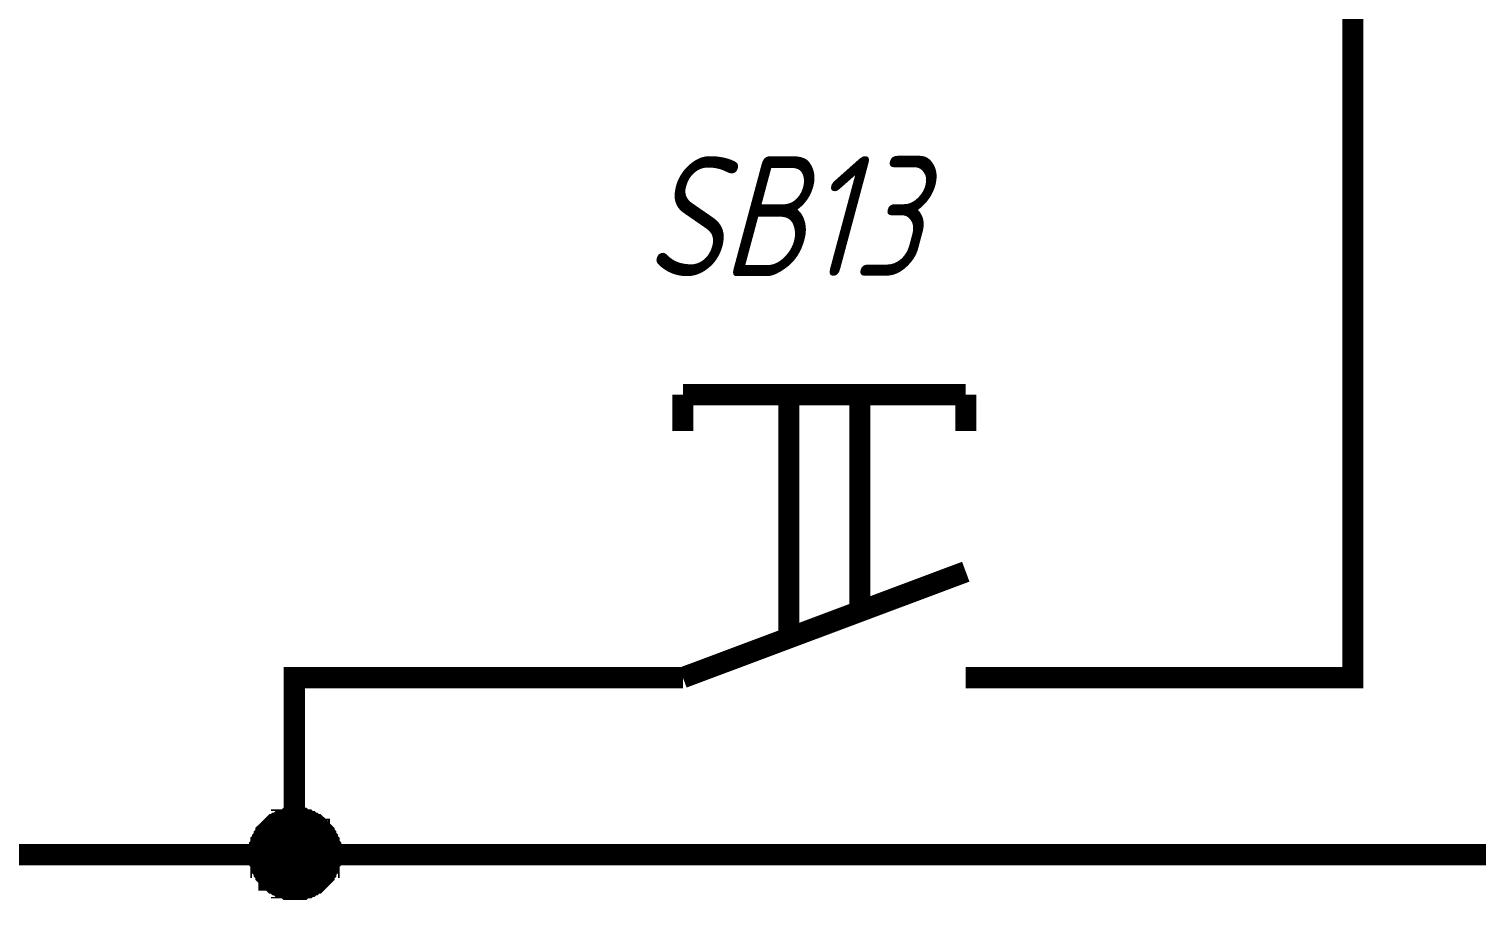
# Model space of a CAD drawing. Header units: millimetres. Extents: x 0 to 841, y 0 to 594.
# Drawn here: x 388.74 to 409.25, y 29.86 to 42.21 of the extents above; entities that cross this region are included whole.
import ezdxf

# ---------------------------------------------------------------- set-up
doc = ezdxf.new("R2010")
doc.units = ezdxf.units.MM
doc.layers.add('Sheet', color=255, linetype='Continuous')
doc.styles.get("Standard").update_dxf_attribs({"font": '', "oblique": 15})
doc.styles.get('Standard').set_extended_font_data('GOST type A')

msp = doc.modelspace()

# ---------------------------------------------------------------- linework, layer by layer
at = {"layer": 'Sheet', "color": 18, "true_color": 0x000000, "const_width": 0.3}
for points in [[(527.507, 338.974), (545.001, 338.974), (545.001, 30.506), (392.5, 30.506)], [(405.021, 33.015), (407.508, 33.015), (407.508, 33.015), (407.508, 45.513)], [(398.01, 37.024), (402.02, 37.024)], [(398.01, 37.024), (398.01, 36.509)], [(399.511, 33.508), (399.511, 37.024)], [(400.519, 37.024), (400.519, 34.023)], [(402.02, 37.024), (402.02, 36.509)], [(398.01, 33.015), (402.02, 34.516)], [(395.008, 33.015), (392.5, 33.015), (392.5, 30.506), (372.518, 30.506), (352.515, 30.506), (352.515, 33.015), (355.001, 33.015)], [(397.517, 33.015), (395.008, 33.015)], [(397.517, 33.015), (398.01, 33.015)], [(402.512, 33.015), (402.02, 33.015)], [(402.512, 33.015), (405.021, 33.015)], [(392.007, 30.506), (392.007, 30.529), (392.007, 30.551), (392.007, 30.596), (392.007, 30.618), (392.029, 30.641), (392.029, 30.663), (392.029, 30.686), (392.052, 30.708), (392.052, 30.73), (392.074, 30.753), (392.074, 30.775), (392.096, 30.798), (392.096, 30.82), (392.119, 30.842), (392.141, 30.865), (392.141, 30.865), (392.164, 30.887), (392.186, 30.91), (392.208, 30.932), (392.231, 30.932), (392.253, 30.954), (392.276, 30.954), (392.298, 30.977), (392.32, 30.977), (392.32, 30.999), (392.365, 30.999), (392.388, 30.999), (392.41, 31.021), (392.432, 31.021), (392.455, 31.021), (392.477, 31.021), (392.5, 31.021)], [(392.007, 30.506), (392.007, 30.529), (392.007, 30.551), (392.007, 30.596), (392.007, 30.618), (392.029, 30.641), (392.029, 30.663), (392.029, 30.686), (392.052, 30.708), (392.052, 30.73), (392.074, 30.753), (392.074, 30.775), (392.096, 30.798), (392.096, 30.82), (392.119, 30.842), (392.141, 30.865), (392.141, 30.865), (392.164, 30.887), (392.186, 30.91), (392.208, 30.932), (392.231, 30.932), (392.253, 30.954), (392.276, 30.954), (392.298, 30.977), (392.32, 30.977), (392.32, 30.999), (392.365, 30.999), (392.388, 30.999), (392.41, 31.021), (392.432, 31.021), (392.455, 31.021), (392.477, 31.021), (392.5, 31.021)], [(392.007, 30.506), (392.007, 30.529), (392.007, 30.551), (392.007, 30.596), (392.007, 30.618), (392.029, 30.641), (392.029, 30.663), (392.029, 30.686), (392.052, 30.708), (392.052, 30.73), (392.074, 30.753), (392.074, 30.775), (392.096, 30.798), (392.096, 30.82), (392.119, 30.842), (392.141, 30.865), (392.141, 30.865), (392.164, 30.887), (392.186, 30.91), (392.208, 30.932), (392.231, 30.932), (392.253, 30.954), (392.276, 30.954), (392.298, 30.977), (392.32, 30.977), (392.32, 30.999), (392.365, 30.999), (392.388, 30.999), (392.41, 31.021), (392.432, 31.021), (392.455, 31.021), (392.477, 31.021), (392.5, 31.021)], [(392.007, 30.506), (392.007, 30.529), (392.007, 30.551), (392.007, 30.596), (392.007, 30.618), (392.029, 30.641), (392.029, 30.663), (392.029, 30.686), (392.052, 30.708), (392.052, 30.73), (392.074, 30.753), (392.074, 30.775), (392.096, 30.798), (392.096, 30.82), (392.119, 30.842), (392.141, 30.865), (392.141, 30.865), (392.164, 30.887), (392.186, 30.91), (392.208, 30.932), (392.231, 30.932), (392.253, 30.954), (392.276, 30.954), (392.298, 30.977), (392.32, 30.977), (392.32, 30.999), (392.365, 30.999), (392.388, 30.999), (392.41, 31.021), (392.432, 31.021), (392.455, 31.021), (392.477, 31.021), (392.5, 31.021)], [(392.007, 30.506), (392.007, 30.529), (392.007, 30.551), (392.007, 30.596), (392.007, 30.618), (392.029, 30.641), (392.029, 30.663), (392.029, 30.686), (392.052, 30.708), (392.052, 30.73), (392.074, 30.753), (392.074, 30.775), (392.096, 30.798), (392.096, 30.82), (392.119, 30.842), (392.141, 30.865), (392.141, 30.865), (392.164, 30.887), (392.186, 30.91), (392.208, 30.932), (392.231, 30.932), (392.253, 30.954), (392.276, 30.954), (392.298, 30.977), (392.32, 30.977), (392.32, 30.999), (392.365, 30.999), (392.388, 30.999), (392.41, 31.021), (392.432, 31.021), (392.455, 31.021), (392.477, 31.021), (392.5, 31.021)], [(392.007, 30.506), (392.007, 30.529), (392.007, 30.551), (392.007, 30.596), (392.007, 30.618), (392.029, 30.641), (392.029, 30.663), (392.029, 30.686), (392.052, 30.708), (392.052, 30.73), (392.074, 30.753), (392.074, 30.775), (392.096, 30.798), (392.096, 30.82), (392.119, 30.842), (392.141, 30.865), (392.141, 30.865), (392.164, 30.887), (392.186, 30.91), (392.208, 30.932), (392.231, 30.932), (392.253, 30.954), (392.276, 30.954), (392.298, 30.977), (392.32, 30.977), (392.32, 30.999), (392.365, 30.999), (392.388, 30.999), (392.41, 31.021), (392.432, 31.021), (392.455, 31.021), (392.477, 31.021), (392.5, 31.021)], [(392.007, 30.506), (392.007, 30.529), (392.007, 30.551), (392.007, 30.596), (392.007, 30.618), (392.029, 30.641), (392.029, 30.663), (392.029, 30.686), (392.052, 30.708), (392.052, 30.73), (392.074, 30.753), (392.074, 30.775), (392.096, 30.798), (392.096, 30.82), (392.119, 30.842), (392.141, 30.865), (392.141, 30.865), (392.164, 30.887), (392.186, 30.91), (392.208, 30.932), (392.231, 30.932), (392.253, 30.954), (392.276, 30.954), (392.298, 30.977), (392.32, 30.977), (392.32, 30.999), (392.365, 30.999), (392.388, 30.999), (392.41, 31.021), (392.432, 31.021), (392.455, 31.021), (392.477, 31.021), (392.5, 31.021)], [(392.007, 30.506), (392.007, 30.529), (392.007, 30.551), (392.007, 30.596), (392.007, 30.618), (392.029, 30.641), (392.029, 30.663), (392.029, 30.686), (392.052, 30.708), (392.052, 30.73), (392.074, 30.753), (392.074, 30.775), (392.096, 30.798), (392.096, 30.82), (392.119, 30.842), (392.141, 30.865), (392.141, 30.865), (392.164, 30.887), (392.186, 30.91), (392.208, 30.932), (392.231, 30.932), (392.253, 30.954), (392.276, 30.954), (392.298, 30.977), (392.32, 30.977), (392.32, 30.999), (392.365, 30.999), (392.388, 30.999), (392.41, 31.021), (392.432, 31.021), (392.455, 31.021), (392.477, 31.021), (392.5, 31.021)], [(392.5, 31.021), (392.5, 31.021)], [(392.5, 31.021), (392.522, 31.021), (392.544, 31.021), (392.589, 31.021), (392.612, 31.021), (392.634, 30.999), (392.656, 30.999), (392.679, 30.999), (392.701, 30.977), (392.724, 30.977), (392.746, 30.954), (392.768, 30.954), (392.791, 30.932), (392.813, 30.932), (392.836, 30.91), (392.858, 30.887), (392.858, 30.865), (392.88, 30.865), (392.903, 30.842), (392.925, 30.82), (392.925, 30.798), (392.948, 30.775), (392.948, 30.753), (392.97, 30.73), (392.97, 30.708), (392.992, 30.686), (392.992, 30.663), (392.992, 30.641), (393.015, 30.618), (393.015, 30.596), (393.015, 30.551), (393.015, 30.529), (393.015, 30.506)], [(392.5, 31.021), (392.5, 31.021)], [(392.5, 31.021), (392.522, 31.021), (392.544, 31.021), (392.589, 31.021), (392.612, 31.021), (392.634, 30.999), (392.656, 30.999), (392.679, 30.999), (392.701, 30.977), (392.724, 30.977), (392.746, 30.954), (392.768, 30.954), (392.791, 30.932), (392.813, 30.932), (392.836, 30.91), (392.858, 30.887), (392.858, 30.865), (392.88, 30.865), (392.903, 30.842), (392.925, 30.82), (392.925, 30.798), (392.948, 30.775), (392.948, 30.753), (392.97, 30.73), (392.97, 30.708), (392.992, 30.686), (392.992, 30.663), (392.992, 30.641), (393.015, 30.618), (393.015, 30.596), (393.015, 30.551), (393.015, 30.529), (393.015, 30.506)], [(392.5, 31.021), (392.5, 31.021)], [(392.5, 31.021), (392.522, 31.021), (392.544, 31.021), (392.589, 31.021), (392.612, 31.021), (392.634, 30.999), (392.656, 30.999), (392.679, 30.999), (392.701, 30.977), (392.724, 30.977), (392.746, 30.954), (392.768, 30.954), (392.791, 30.932), (392.813, 30.932), (392.836, 30.91), (392.858, 30.887), (392.858, 30.865), (392.88, 30.865), (392.903, 30.842), (392.925, 30.82), (392.925, 30.798), (392.948, 30.775), (392.948, 30.753), (392.97, 30.73), (392.97, 30.708), (392.992, 30.686), (392.992, 30.663), (392.992, 30.641), (393.015, 30.618), (393.015, 30.596), (393.015, 30.551), (393.015, 30.529), (393.015, 30.506)], [(392.5, 31.021), (392.5, 31.021)], [(392.5, 31.021), (392.522, 31.021), (392.544, 31.021), (392.589, 31.021), (392.612, 31.021), (392.634, 30.999), (392.656, 30.999), (392.679, 30.999), (392.701, 30.977), (392.724, 30.977), (392.746, 30.954), (392.768, 30.954), (392.791, 30.932), (392.813, 30.932), (392.836, 30.91), (392.858, 30.887), (392.858, 30.865), (392.88, 30.865), (392.903, 30.842), (392.925, 30.82), (392.925, 30.798), (392.948, 30.775), (392.948, 30.753), (392.97, 30.73), (392.97, 30.708), (392.992, 30.686), (392.992, 30.663), (392.992, 30.641), (393.015, 30.618), (393.015, 30.596), (393.015, 30.551), (393.015, 30.529), (393.015, 30.506)], [(392.5, 31.021), (392.5, 31.021)], [(392.5, 31.021), (392.522, 31.021), (392.544, 31.021), (392.589, 31.021), (392.612, 31.021), (392.634, 30.999), (392.656, 30.999), (392.679, 30.999), (392.701, 30.977), (392.724, 30.977), (392.746, 30.954), (392.768, 30.954), (392.791, 30.932), (392.813, 30.932), (392.836, 30.91), (392.858, 30.887), (392.858, 30.865), (392.88, 30.865), (392.903, 30.842), (392.925, 30.82), (392.925, 30.798), (392.948, 30.775), (392.948, 30.753), (392.97, 30.73), (392.97, 30.708), (392.992, 30.686), (392.992, 30.663), (392.992, 30.641), (393.015, 30.618), (393.015, 30.596), (393.015, 30.551), (393.015, 30.529), (393.015, 30.506)], [(392.5, 31.021), (392.5, 31.021)], [(392.5, 31.021), (392.522, 31.021), (392.544, 31.021), (392.589, 31.021), (392.612, 31.021), (392.634, 30.999), (392.656, 30.999), (392.679, 30.999), (392.701, 30.977), (392.724, 30.977), (392.746, 30.954), (392.768, 30.954), (392.791, 30.932), (392.813, 30.932), (392.836, 30.91), (392.858, 30.887), (392.858, 30.865), (392.88, 30.865), (392.903, 30.842), (392.925, 30.82), (392.925, 30.798), (392.948, 30.775), (392.948, 30.753), (392.97, 30.73), (392.97, 30.708), (392.992, 30.686), (392.992, 30.663), (392.992, 30.641), (393.015, 30.618), (393.015, 30.596), (393.015, 30.551), (393.015, 30.529), (393.015, 30.506)], [(392.5, 31.021), (392.5, 31.021)], [(392.5, 31.021), (392.522, 31.021), (392.544, 31.021), (392.589, 31.021), (392.612, 31.021), (392.634, 30.999), (392.656, 30.999), (392.679, 30.999), (392.701, 30.977), (392.724, 30.977), (392.746, 30.954), (392.768, 30.954), (392.791, 30.932), (392.813, 30.932), (392.836, 30.91), (392.858, 30.887), (392.858, 30.865), (392.88, 30.865), (392.903, 30.842), (392.925, 30.82), (392.925, 30.798), (392.948, 30.775), (392.948, 30.753), (392.97, 30.73), (392.97, 30.708), (392.992, 30.686), (392.992, 30.663), (392.992, 30.641), (393.015, 30.618), (393.015, 30.596), (393.015, 30.551), (393.015, 30.529), (393.015, 30.506)], [(392.5, 31.021), (392.5, 31.021)], [(392.5, 31.021), (392.522, 31.021), (392.544, 31.021), (392.589, 31.021), (392.612, 31.021), (392.634, 30.999), (392.656, 30.999), (392.679, 30.999), (392.701, 30.977), (392.724, 30.977), (392.746, 30.954), (392.768, 30.954), (392.791, 30.932), (392.813, 30.932), (392.836, 30.91), (392.858, 30.887), (392.858, 30.865), (392.88, 30.865), (392.903, 30.842), (392.925, 30.82), (392.925, 30.798), (392.948, 30.775), (392.948, 30.753), (392.97, 30.73), (392.97, 30.708), (392.992, 30.686), (392.992, 30.663), (392.992, 30.641), (393.015, 30.618), (393.015, 30.596), (393.015, 30.551), (393.015, 30.529), (393.015, 30.506)], [(392.5, 30.014), (392.477, 30.014), (392.455, 30.014), (392.432, 30.014), (392.41, 30.014), (392.388, 30.036), (392.365, 30.036), (392.32, 30.036), (392.32, 30.058), (392.298, 30.058), (392.276, 30.081), (392.253, 30.081), (392.231, 30.103), (392.208, 30.103), (392.186, 30.126), (392.164, 30.148), (392.141, 30.148), (392.141, 30.17), (392.119, 30.193), (392.096, 30.215), (392.096, 30.238), (392.074, 30.26), (392.074, 30.282), (392.052, 30.305), (392.052, 30.327), (392.029, 30.327), (392.029, 30.372), (392.029, 30.394), (392.007, 30.417), (392.007, 30.439), (392.007, 30.462), (392.007, 30.484), (392.007, 30.506)], [(392.007, 30.506), (392.007, 30.506)], [(392.5, 30.014), (392.477, 30.014), (392.455, 30.014), (392.432, 30.014), (392.41, 30.014), (392.388, 30.036), (392.365, 30.036), (392.32, 30.036), (392.32, 30.058), (392.298, 30.058), (392.276, 30.081), (392.253, 30.081), (392.231, 30.103), (392.208, 30.103), (392.186, 30.126), (392.164, 30.148), (392.141, 30.148), (392.141, 30.17), (392.119, 30.193), (392.096, 30.215), (392.096, 30.238), (392.074, 30.26), (392.074, 30.282), (392.052, 30.305), (392.052, 30.327), (392.029, 30.327), (392.029, 30.372), (392.029, 30.394), (392.007, 30.417), (392.007, 30.439), (392.007, 30.462), (392.007, 30.484), (392.007, 30.506)], [(392.007, 30.506), (392.007, 30.506)], [(392.5, 30.014), (392.477, 30.014), (392.455, 30.014), (392.432, 30.014), (392.41, 30.014), (392.388, 30.036), (392.365, 30.036), (392.32, 30.036), (392.32, 30.058), (392.298, 30.058), (392.276, 30.081), (392.253, 30.081), (392.231, 30.103), (392.208, 30.103), (392.186, 30.126), (392.164, 30.148), (392.141, 30.148), (392.141, 30.17), (392.119, 30.193), (392.096, 30.215), (392.096, 30.238), (392.074, 30.26), (392.074, 30.282), (392.052, 30.305), (392.052, 30.327), (392.029, 30.327), (392.029, 30.372), (392.029, 30.394), (392.007, 30.417), (392.007, 30.439), (392.007, 30.462), (392.007, 30.484), (392.007, 30.506)], [(392.007, 30.506), (392.007, 30.506)], [(392.5, 30.014), (392.477, 30.014), (392.455, 30.014), (392.432, 30.014), (392.41, 30.014), (392.388, 30.036), (392.365, 30.036), (392.32, 30.036), (392.32, 30.058), (392.298, 30.058), (392.276, 30.081), (392.253, 30.081), (392.231, 30.103), (392.208, 30.103), (392.186, 30.126), (392.164, 30.148), (392.141, 30.148), (392.141, 30.17), (392.119, 30.193), (392.096, 30.215), (392.096, 30.238), (392.074, 30.26), (392.074, 30.282), (392.052, 30.305), (392.052, 30.327), (392.029, 30.327), (392.029, 30.372), (392.029, 30.394), (392.007, 30.417), (392.007, 30.439), (392.007, 30.462), (392.007, 30.484), (392.007, 30.506)], [(392.007, 30.506), (392.007, 30.506)], [(392.5, 30.014), (392.477, 30.014), (392.455, 30.014), (392.432, 30.014), (392.41, 30.014), (392.388, 30.036), (392.365, 30.036), (392.32, 30.036), (392.32, 30.058), (392.298, 30.058), (392.276, 30.081), (392.253, 30.081), (392.231, 30.103), (392.208, 30.103), (392.186, 30.126), (392.164, 30.148), (392.141, 30.148), (392.141, 30.17), (392.119, 30.193), (392.096, 30.215), (392.096, 30.238), (392.074, 30.26), (392.074, 30.282), (392.052, 30.305), (392.052, 30.327), (392.029, 30.327), (392.029, 30.372), (392.029, 30.394), (392.007, 30.417), (392.007, 30.439), (392.007, 30.462), (392.007, 30.484), (392.007, 30.506)], [(392.007, 30.506), (392.007, 30.506)], [(392.5, 30.014), (392.477, 30.014), (392.455, 30.014), (392.432, 30.014), (392.41, 30.014), (392.388, 30.036), (392.365, 30.036), (392.32, 30.036), (392.32, 30.058), (392.298, 30.058), (392.276, 30.081), (392.253, 30.081), (392.231, 30.103), (392.208, 30.103), (392.186, 30.126), (392.164, 30.148), (392.141, 30.148), (392.141, 30.17), (392.119, 30.193), (392.096, 30.215), (392.096, 30.238), (392.074, 30.26), (392.074, 30.282), (392.052, 30.305), (392.052, 30.327), (392.029, 30.327), (392.029, 30.372), (392.029, 30.394), (392.007, 30.417), (392.007, 30.439), (392.007, 30.462), (392.007, 30.484), (392.007, 30.506)], [(392.007, 30.506), (392.007, 30.506)], [(392.5, 30.014), (392.477, 30.014), (392.455, 30.014), (392.432, 30.014), (392.41, 30.014), (392.388, 30.036), (392.365, 30.036), (392.32, 30.036), (392.32, 30.058), (392.298, 30.058), (392.276, 30.081), (392.253, 30.081), (392.231, 30.103), (392.208, 30.103), (392.186, 30.126), (392.164, 30.148), (392.141, 30.148), (392.141, 30.17), (392.119, 30.193), (392.096, 30.215), (392.096, 30.238), (392.074, 30.26), (392.074, 30.282), (392.052, 30.305), (392.052, 30.327), (392.029, 30.327), (392.029, 30.372), (392.029, 30.394), (392.007, 30.417), (392.007, 30.439), (392.007, 30.462), (392.007, 30.484), (392.007, 30.506)], [(392.007, 30.506), (392.007, 30.506)], [(392.5, 30.014), (392.477, 30.014), (392.455, 30.014), (392.432, 30.014), (392.41, 30.014), (392.388, 30.036), (392.365, 30.036), (392.32, 30.036), (392.32, 30.058), (392.298, 30.058), (392.276, 30.081), (392.253, 30.081), (392.231, 30.103), (392.208, 30.103), (392.186, 30.126), (392.164, 30.148), (392.141, 30.148), (392.141, 30.17), (392.119, 30.193), (392.096, 30.215), (392.096, 30.238), (392.074, 30.26), (392.074, 30.282), (392.052, 30.305), (392.052, 30.327), (392.029, 30.327), (392.029, 30.372), (392.029, 30.394), (392.007, 30.417), (392.007, 30.439), (392.007, 30.462), (392.007, 30.484), (392.007, 30.506)], [(392.007, 30.506), (392.007, 30.506)], [(393.015, 30.506), (393.015, 30.484), (393.015, 30.462), (393.015, 30.439), (393.015, 30.417), (392.992, 30.394), (392.992, 30.372), (392.992, 30.327), (392.97, 30.327), (392.97, 30.305), (392.948, 30.282), (392.948, 30.26), (392.925, 30.238), (392.925, 30.215), (392.903, 30.193), (392.88, 30.17), (392.858, 30.148), (392.858, 30.148), (392.836, 30.126), (392.813, 30.103), (392.791, 30.103), (392.768, 30.081), (392.746, 30.081), (392.724, 30.058), (392.701, 30.058), (392.679, 30.036), (392.656, 30.036), (392.634, 30.036), (392.612, 30.014), (392.589, 30.014), (392.544, 30.014), (392.522, 30.014), (392.5, 30.014)], [(393.015, 30.506), (393.015, 30.484), (393.015, 30.462), (393.015, 30.439), (393.015, 30.417), (392.992, 30.394), (392.992, 30.372), (392.992, 30.327), (392.97, 30.327), (392.97, 30.305), (392.948, 30.282), (392.948, 30.26), (392.925, 30.238), (392.925, 30.215), (392.903, 30.193), (392.88, 30.17), (392.858, 30.148), (392.858, 30.148), (392.836, 30.126), (392.813, 30.103), (392.791, 30.103), (392.768, 30.081), (392.746, 30.081), (392.724, 30.058), (392.701, 30.058), (392.679, 30.036), (392.656, 30.036), (392.634, 30.036), (392.612, 30.014), (392.589, 30.014), (392.544, 30.014), (392.522, 30.014), (392.5, 30.014)], [(393.015, 30.506), (393.015, 30.484), (393.015, 30.462), (393.015, 30.439), (393.015, 30.417), (392.992, 30.394), (392.992, 30.372), (392.992, 30.327), (392.97, 30.327), (392.97, 30.305), (392.948, 30.282), (392.948, 30.26), (392.925, 30.238), (392.925, 30.215), (392.903, 30.193), (392.88, 30.17), (392.858, 30.148), (392.858, 30.148), (392.836, 30.126), (392.813, 30.103), (392.791, 30.103), (392.768, 30.081), (392.746, 30.081), (392.724, 30.058), (392.701, 30.058), (392.679, 30.036), (392.656, 30.036), (392.634, 30.036), (392.612, 30.014), (392.589, 30.014), (392.544, 30.014), (392.522, 30.014), (392.5, 30.014)], [(393.015, 30.506), (393.015, 30.484), (393.015, 30.462), (393.015, 30.439), (393.015, 30.417), (392.992, 30.394), (392.992, 30.372), (392.992, 30.327), (392.97, 30.327), (392.97, 30.305), (392.948, 30.282), (392.948, 30.26), (392.925, 30.238), (392.925, 30.215), (392.903, 30.193), (392.88, 30.17), (392.858, 30.148), (392.858, 30.148), (392.836, 30.126), (392.813, 30.103), (392.791, 30.103), (392.768, 30.081), (392.746, 30.081), (392.724, 30.058), (392.701, 30.058), (392.679, 30.036), (392.656, 30.036), (392.634, 30.036), (392.612, 30.014), (392.589, 30.014), (392.544, 30.014), (392.522, 30.014), (392.5, 30.014)], [(393.015, 30.506), (393.015, 30.484), (393.015, 30.462), (393.015, 30.439), (393.015, 30.417), (392.992, 30.394), (392.992, 30.372), (392.992, 30.327), (392.97, 30.327), (392.97, 30.305), (392.948, 30.282), (392.948, 30.26), (392.925, 30.238), (392.925, 30.215), (392.903, 30.193), (392.88, 30.17), (392.858, 30.148), (392.858, 30.148), (392.836, 30.126), (392.813, 30.103), (392.791, 30.103), (392.768, 30.081), (392.746, 30.081), (392.724, 30.058), (392.701, 30.058), (392.679, 30.036), (392.656, 30.036), (392.634, 30.036), (392.612, 30.014), (392.589, 30.014), (392.544, 30.014), (392.522, 30.014), (392.5, 30.014)], [(393.015, 30.506), (393.015, 30.484), (393.015, 30.462), (393.015, 30.439), (393.015, 30.417), (392.992, 30.394), (392.992, 30.372), (392.992, 30.327), (392.97, 30.327), (392.97, 30.305), (392.948, 30.282), (392.948, 30.26), (392.925, 30.238), (392.925, 30.215), (392.903, 30.193), (392.88, 30.17), (392.858, 30.148), (392.858, 30.148), (392.836, 30.126), (392.813, 30.103), (392.791, 30.103), (392.768, 30.081), (392.746, 30.081), (392.724, 30.058), (392.701, 30.058), (392.679, 30.036), (392.656, 30.036), (392.634, 30.036), (392.612, 30.014), (392.589, 30.014), (392.544, 30.014), (392.522, 30.014), (392.5, 30.014)], [(393.015, 30.506), (393.015, 30.484), (393.015, 30.462), (393.015, 30.439), (393.015, 30.417), (392.992, 30.394), (392.992, 30.372), (392.992, 30.327), (392.97, 30.327), (392.97, 30.305), (392.948, 30.282), (392.948, 30.26), (392.925, 30.238), (392.925, 30.215), (392.903, 30.193), (392.88, 30.17), (392.858, 30.148), (392.858, 30.148), (392.836, 30.126), (392.813, 30.103), (392.791, 30.103), (392.768, 30.081), (392.746, 30.081), (392.724, 30.058), (392.701, 30.058), (392.679, 30.036), (392.656, 30.036), (392.634, 30.036), (392.612, 30.014), (392.589, 30.014), (392.544, 30.014), (392.522, 30.014), (392.5, 30.014)], [(393.015, 30.506), (393.015, 30.484), (393.015, 30.462), (393.015, 30.439), (393.015, 30.417), (392.992, 30.394), (392.992, 30.372), (392.992, 30.327), (392.97, 30.327), (392.97, 30.305), (392.948, 30.282), (392.948, 30.26), (392.925, 30.238), (392.925, 30.215), (392.903, 30.193), (392.88, 30.17), (392.858, 30.148), (392.858, 30.148), (392.836, 30.126), (392.813, 30.103), (392.791, 30.103), (392.768, 30.081), (392.746, 30.081), (392.724, 30.058), (392.701, 30.058), (392.679, 30.036), (392.656, 30.036), (392.634, 30.036), (392.612, 30.014), (392.589, 30.014), (392.544, 30.014), (392.522, 30.014), (392.5, 30.014)], [(393.015, 30.506), (393.015, 30.506), (393.015, 30.506), (393.015, 30.506), (393.015, 30.506), (393.015, 30.506), (393.015, 30.506), (393.015, 30.506), (393.015, 30.506), (393.015, 30.506), (393.015, 30.506), (393.015, 30.506), (393.015, 30.506), (393.015, 30.506), (393.015, 30.506), (393.015, 30.506), (393.015, 30.506), (393.015, 30.506), (393.015, 30.506), (393.015, 30.506), (393.015, 30.506), (393.015, 30.506), (393.015, 30.506), (393.015, 30.506), (393.015, 30.506), (393.015, 30.506), (393.015, 30.506), (393.015, 30.506), (393.015, 30.506), (393.015, 30.506), (393.015, 30.506), (393.015, 30.506), (393.015, 30.506)], [(393.015, 30.506), (393.015, 30.506)], [(393.015, 30.506), (393.015, 30.506), (393.015, 30.506), (393.015, 30.506), (393.015, 30.506), (393.015, 30.506), (393.015, 30.506), (393.015, 30.506), (393.015, 30.506), (393.015, 30.506), (393.015, 30.506), (393.015, 30.506), (393.015, 30.506), (393.015, 30.506), (393.015, 30.506), (393.015, 30.506), (393.015, 30.506), (393.015, 30.506), (393.015, 30.506), (393.015, 30.506), (393.015, 30.506), (393.015, 30.506), (393.015, 30.506), (393.015, 30.506), (393.015, 30.506), (393.015, 30.506), (393.015, 30.506), (393.015, 30.506), (393.015, 30.506), (393.015, 30.506), (393.015, 30.506), (393.015, 30.506), (393.015, 30.506)], [(393.015, 30.506), (393.015, 30.506)], [(393.015, 30.506), (393.015, 30.506), (393.015, 30.506), (393.015, 30.506), (393.015, 30.506), (393.015, 30.506), (393.015, 30.506), (393.015, 30.506), (393.015, 30.506), (393.015, 30.506), (393.015, 30.506), (393.015, 30.506), (393.015, 30.506), (393.015, 30.506), (393.015, 30.506), (393.015, 30.506), (393.015, 30.506), (393.015, 30.506), (393.015, 30.506), (393.015, 30.506), (393.015, 30.506), (393.015, 30.506), (393.015, 30.506), (393.015, 30.506), (393.015, 30.506), (393.015, 30.506), (393.015, 30.506), (393.015, 30.506), (393.015, 30.506), (393.015, 30.506), (393.015, 30.506), (393.015, 30.506), (393.015, 30.506)], [(393.015, 30.506), (393.015, 30.506)], [(393.015, 30.506), (393.015, 30.506), (393.015, 30.506), (393.015, 30.506), (393.015, 30.506), (393.015, 30.506), (393.015, 30.506), (393.015, 30.506), (393.015, 30.506), (393.015, 30.506), (393.015, 30.506), (393.015, 30.506), (393.015, 30.506), (393.015, 30.506), (393.015, 30.506), (393.015, 30.506), (393.015, 30.506), (393.015, 30.506), (393.015, 30.506), (393.015, 30.506), (393.015, 30.506), (393.015, 30.506), (393.015, 30.506), (393.015, 30.506), (393.015, 30.506), (393.015, 30.506), (393.015, 30.506), (393.015, 30.506), (393.015, 30.506), (393.015, 30.506), (393.015, 30.506), (393.015, 30.506), (393.015, 30.506)], [(393.015, 30.506), (393.015, 30.506)], [(393.015, 30.506), (393.015, 30.506), (393.015, 30.506), (393.015, 30.506), (393.015, 30.506), (393.015, 30.506), (393.015, 30.506), (393.015, 30.506), (393.015, 30.506), (393.015, 30.506), (393.015, 30.506), (393.015, 30.506), (393.015, 30.506), (393.015, 30.506), (393.015, 30.506), (393.015, 30.506), (393.015, 30.506), (393.015, 30.506), (393.015, 30.506), (393.015, 30.506), (393.015, 30.506), (393.015, 30.506), (393.015, 30.506), (393.015, 30.506), (393.015, 30.506), (393.015, 30.506), (393.015, 30.506), (393.015, 30.506), (393.015, 30.506), (393.015, 30.506), (393.015, 30.506), (393.015, 30.506), (393.015, 30.506)], [(393.015, 30.506), (393.015, 30.506)], [(393.015, 30.506), (393.015, 30.506), (393.015, 30.506), (393.015, 30.506), (393.015, 30.506), (393.015, 30.506), (393.015, 30.506), (393.015, 30.506), (393.015, 30.506), (393.015, 30.506), (393.015, 30.506), (393.015, 30.506), (393.015, 30.506), (393.015, 30.506), (393.015, 30.506), (393.015, 30.506), (393.015, 30.506), (393.015, 30.506), (393.015, 30.506), (393.015, 30.506), (393.015, 30.506), (393.015, 30.506), (393.015, 30.506), (393.015, 30.506), (393.015, 30.506), (393.015, 30.506), (393.015, 30.506), (393.015, 30.506), (393.015, 30.506), (393.015, 30.506), (393.015, 30.506), (393.015, 30.506), (393.015, 30.506)], [(393.015, 30.506), (393.015, 30.506)], [(393.015, 30.506), (393.015, 30.506), (393.015, 30.506), (393.015, 30.506), (393.015, 30.506), (393.015, 30.506), (393.015, 30.506), (393.015, 30.506), (393.015, 30.506), (393.015, 30.506), (393.015, 30.506), (393.015, 30.506), (393.015, 30.506), (393.015, 30.506), (393.015, 30.506), (393.015, 30.506), (393.015, 30.506), (393.015, 30.506), (393.015, 30.506), (393.015, 30.506), (393.015, 30.506), (393.015, 30.506), (393.015, 30.506), (393.015, 30.506), (393.015, 30.506), (393.015, 30.506), (393.015, 30.506), (393.015, 30.506), (393.015, 30.506), (393.015, 30.506), (393.015, 30.506), (393.015, 30.506), (393.015, 30.506)], [(393.015, 30.506), (393.015, 30.506)], [(393.015, 30.506), (393.015, 30.506), (393.015, 30.506), (393.015, 30.506), (393.015, 30.506), (393.015, 30.506), (393.015, 30.506), (393.015, 30.506), (393.015, 30.506), (393.015, 30.506), (393.015, 30.506), (393.015, 30.506), (393.015, 30.506), (393.015, 30.506), (393.015, 30.506), (393.015, 30.506), (393.015, 30.506), (393.015, 30.506), (393.015, 30.506), (393.015, 30.506), (393.015, 30.506), (393.015, 30.506), (393.015, 30.506), (393.015, 30.506), (393.015, 30.506), (393.015, 30.506), (393.015, 30.506), (393.015, 30.506), (393.015, 30.506), (393.015, 30.506), (393.015, 30.506), (393.015, 30.506), (393.015, 30.506)], [(393.015, 30.506), (393.015, 30.506)]]:
    msp.add_lwpolyline(points, dxfattribs=at)
at = {"layer": 'Sheet', "color": 18, "true_color": 0x000000, "const_width": 0.508}
msp.add_lwpolyline([(392.246, 30.5, 1), (392.754, 30.5, 1)], format="xyb", close=True, dxfattribs=at)

# ---------------------------------------------------------------- texts
at = {"layer": 'Sheet', "color": 18, "true_color": 0x000000, "oblique": 15}
msp.add_text('SB13', height=1.7, dxfattribs=at).set_placement((397.472, 38.704))

doc.saveas('drawing.dxf')
